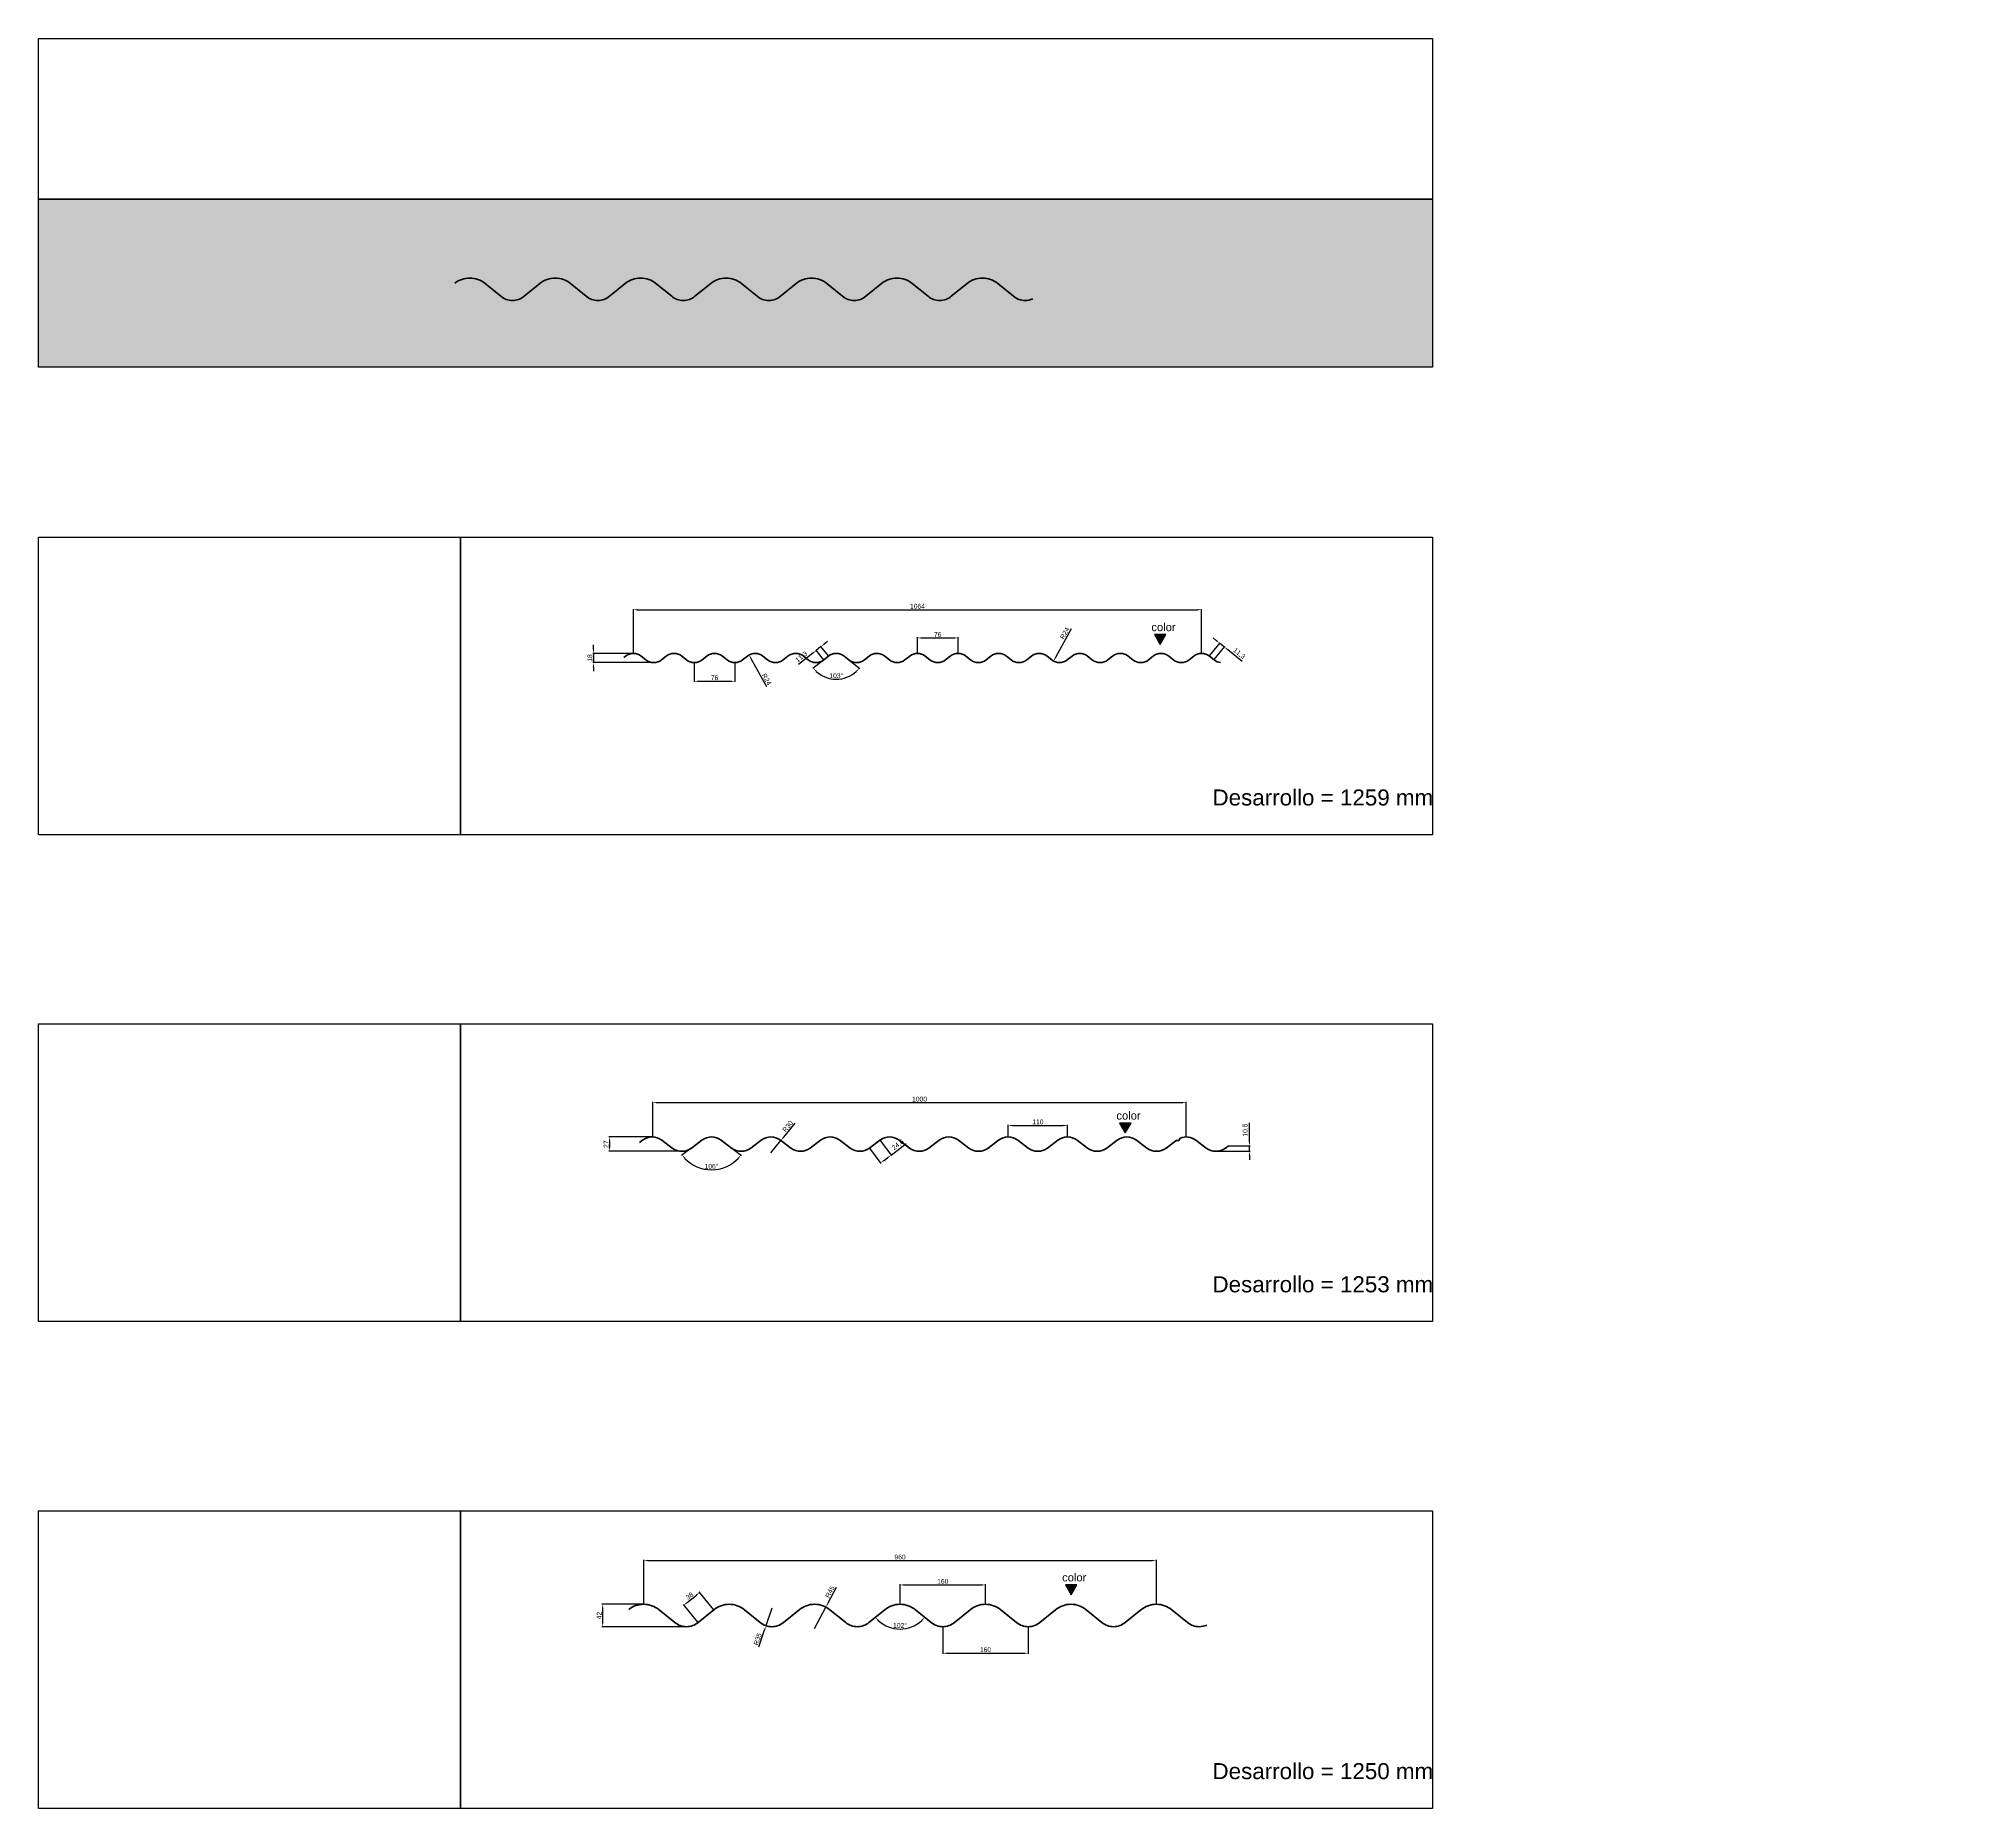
# Model space of a CAD drawing. Header units: millimetres. Extents: x 4334 to 41995838936, y 18500 to 30334.
# Drawn here: x 4337 to 7946, y 21075 to 24390 of the extents above; entities that cross this region are included whole.
import ezdxf

# ---------------------------------------------------------------- set-up
doc = ezdxf.new("R2010")
doc.units = ezdxf.units.MM
doc.layers.add('ANOTACIONES', color=7, linetype='Continuous', plot=False)
for name, color, linetype, lineweight in [('COTAS1', 7, 'Continuous', 0), ('FIBRA NEUTRA', 1, 'Continuous', 40), ('PERFIL ENCABEZADO', 254, 'Continuous', 60), ('RELLENO', 251, 'Continuous', 60)]:
    doc.layers.add(name, color=color, linetype=linetype, lineweight=lineweight)
doc.layers.add('RECUADROS', color=253, linetype='Continuous')
doc.styles.get("Standard").update_dxf_attribs({"font": 'arial.ttf'})
doc.dimstyles.new('ISO-25', dxfattribs={"dimtxt": 9, "dimasz": 8, "dimexe": 1.25, "dimexo": 0.625, "dimgap": 2, "dimtad": 1, "dimdec": 1, "dimtxsty": 'Standard', "dimcen": 2.5, "dimadec": 0, "dimazin": 0, "dimtfac": 1, "dimtdec": 1, "dimtmove": 0, "dimatfit": 3, "dimfxl": 1, "dimarcsym": 0})

# ---------------------------------------------------------------- blocks, each defined once
blk = doc.blocks.new('*D261')
at = {"layer": 'COTAS1', "color": 0, "lineweight": -2, "transparency": 16777216}
for p, q in [((5450.9, 23239.5), (5450.9, 23321.8)), ((5458.9, 23320.6), (6506.9, 23320.6)), ((6514.9, 23239.5), (6514.9, 23321.8))]:
    blk.add_line(p, q, dxfattribs=at)
at = {"layer": 'COTAS1', "color": 0, "transparency": 16777216}
for points in [[(5458.9, 23321.9), (5458.9, 23319.2), (5450.9, 23320.6)], [(6506.9, 23321.9), (6506.9, 23319.2), (6514.9, 23320.6)]]:
    blk.add_solid(points, dxfattribs=at)
at = {"layer": 'Defpoints', "color": 0, "transparency": 16777216}
for p in [(6514.9, 23320.6), (5450.9, 23238.9), (6514.9, 23238.9)]:
    blk.add_point(p, dxfattribs=at)
at = {"layer": 'COTAS1', "color": 0, "transparency": 16777216, "insert": (5982.9, 23327.2), "char_height": 9, "attachment_point": 5}
blk.add_mtext('1064', dxfattribs=at)
blk = doc.blocks.new('*D81')
at = {"layer": 'COTAS1', "color": 0, "lineweight": -2, "transparency": 16777216}
blk.add_line((5701.1, 23176), (5671.4, 23228.9), dxfattribs=at)
at = {"layer": 'COTAS1', "color": 0, "transparency": 16777216}
blk.add_solid([(5672.6, 23229.6), (5670.3, 23228.3), (5667.5, 23235.9)], dxfattribs=at)
at = {"layer": 'Defpoints', "color": 0, "transparency": 16777216}
for p in [(5667.5, 23235.9), (5678.9, 23215.5)]:
    blk.add_point(p, dxfattribs=at)
at = {"layer": 'COTAS1', "color": 0, "transparency": 16777216, "insert": (5700.5, 23190.3), "char_height": 9, "width": 43.773, "attachment_point": 5, "rotation": 299.2691}
blk.add_mtext('R24', dxfattribs=at)
blk = doc.blocks.new('*D262')
at = {"layer": 'COTAS1', "color": 0, "lineweight": -2, "transparency": 16777216}
for p, q in [((5982.9, 23239.5), (5982.9, 23269)), ((5990.9, 23267.8), (6050.9, 23267.8)), ((6058.9, 23239.5), (6058.9, 23269))]:
    blk.add_line(p, q, dxfattribs=at)
at = {"layer": 'COTAS1', "color": 0, "transparency": 16777216}
for points in [[(5990.9, 23269.1), (5990.9, 23266.4), (5982.9, 23267.8)], [(6050.9, 23269.1), (6050.9, 23266.4), (6058.9, 23267.8)]]:
    blk.add_solid(points, dxfattribs=at)
at = {"layer": 'Defpoints', "color": 0, "transparency": 16777216}
for p in [(6058.9, 23267.8), (5982.9, 23238.9), (6058.9, 23238.9)]:
    blk.add_point(p, dxfattribs=at)
at = {"layer": 'COTAS1', "color": 0, "transparency": 16777216, "insert": (6020.9, 23274.3), "char_height": 9, "attachment_point": 5}
blk.add_mtext('76', dxfattribs=at)
blk = doc.blocks.new('*D263')
at = {"layer": 'COTAS1', "color": 0, "lineweight": -2, "transparency": 16777216}
for p, q in [((5376.1, 23246.9), (5376.1, 23254.9)), ((5450.3, 23238.9), (5374.9, 23238.9)), ((5488.3, 23221.6), (5374.9, 23221.6)), ((5376.1, 23238.9), (5376.1, 23221.6)), ((5376.1, 23213.6), (5376.1, 23205.6))]:
    blk.add_line(p, q, dxfattribs=at)
at = {"layer": 'COTAS1', "color": 0, "transparency": 16777216}
for points in [[(5374.8, 23246.9), (5377.4, 23246.9), (5376.1, 23238.9)], [(5374.8, 23213.6), (5377.4, 23213.6), (5376.1, 23221.6)]]:
    blk.add_solid(points, dxfattribs=at)
at = {"layer": 'Defpoints', "color": 0, "transparency": 16777216}
for p in [(5376.1, 23221.6), (5450.9, 23238.9), (5488.9, 23221.6)]:
    blk.add_point(p, dxfattribs=at)
at = {"layer": 'COTAS1', "color": 0, "transparency": 16777216, "insert": (5369.5, 23230.2), "char_height": 9, "attachment_point": 5, "rotation": 90}
blk.add_mtext('18', dxfattribs=at)
blk = doc.blocks.new('*D264')
at = {"layer": 'COTAS1', "color": 0, "lineweight": -2, "transparency": 16777216}
for p, q in [((6529.9, 23234.2), (6549.7, 23258.9)), ((6542.6, 23262.9), (6536.4, 23267.9)), ((6538.7, 23227.2), (6558.5, 23251.8)), ((6548.9, 23257.9), (6557.7, 23250.9)), ((6564, 23245.9), (6590.9, 23224.3))]:
    blk.add_line(p, q, dxfattribs=at)
at = {"layer": 'COTAS1', "color": 0, "transparency": 16777216}
for points in [[(6543.5, 23264), (6541.8, 23261.9), (6548.9, 23257.9)], [(6564.8, 23246.9), (6563.1, 23244.8), (6557.7, 23250.9)]]:
    blk.add_solid(points, dxfattribs=at)
at = {"layer": 'Defpoints', "color": 0, "transparency": 16777216}
for p in [(6557.7, 23250.9), (6529.5, 23233.8), (6538.4, 23226.7)]:
    blk.add_point(p, dxfattribs=at)
at = {"layer": 'COTAS1', "color": 0, "transparency": 16777216, "insert": (6585.2, 23238.4), "char_height": 9, "attachment_point": 5, "rotation": 321.3197}
blk.add_mtext('11,3', dxfattribs=at)
blk = doc.blocks.new('*D265')
at = {"layer": 'COTAS1', "color": 0, "lineweight": -2, "transparency": 16777216}
for p, q in [((5807.1, 23226.3), (5787, 23210.3)), ((5854.8, 23226.3), (5874.9, 23210.3))]:
    blk.add_line(p, q, dxfattribs=at)
blk.add_arc((5830.9, 23245.4), 55, 227.0192, 312.9808, dxfattribs=at)
at = {"layer": 'COTAS1', "color": 0, "transparency": 16777216}
for points in [[(5792.5, 23204.3), (5794.4, 23206.1), (5788, 23211.1)], [(5867.5, 23206.1), (5869.4, 23204.3), (5873.9, 23211.1)]]:
    blk.add_solid(points, dxfattribs=at)
at = {"layer": 'Defpoints', "color": 0, "transparency": 16777216}
for p in [(5807.5, 23226.7), (5816.4, 23233.8), (5845.5, 23233.8), (5854.4, 23226.7), (5814.8, 23192.9)]:
    blk.add_point(p, dxfattribs=at)
at = {"layer": 'COTAS1', "color": 0, "transparency": 16777216, "insert": (5830.9, 23197), "char_height": 9, "attachment_point": 5}
blk.add_mtext('103°', dxfattribs=at)
blk = doc.blocks.new('*D82')
at = {"layer": 'COTAS1', "color": 0, "lineweight": -2, "transparency": 16777216}
blk.add_line((6270.5, 23284.8), (6241.6, 23231.4), dxfattribs=at)
at = {"layer": 'COTAS1', "color": 0, "transparency": 16777216}
blk.add_solid([(6240.5, 23232.1), (6242.8, 23230.8), (6237.8, 23224.4)], dxfattribs=at)
at = {"layer": 'Defpoints', "color": 0, "transparency": 16777216}
for p in [(6249, 23244.9), (6237.8, 23224.4)]:
    blk.add_point(p, dxfattribs=at)
at = {"layer": 'COTAS1', "color": 0, "transparency": 16777216, "insert": (6258.7, 23276.7), "char_height": 9, "attachment_point": 5, "rotation": 61.5951}
blk.add_mtext('R24', dxfattribs=at)
blk = doc.blocks.new('Color superior')
at = {"layer": 'ANOTACIONES'}
h = blk.add_hatch(color=256, dxfattribs=at)
h.dxf.hatch_style = 1
h.paths.add_polyline_path([(10.7, 18.6), (-10.7, 18.6), (0, 0)])
blk.add_lwpolyline([(0, 0), (10.7, 18.6), (-10.7, 18.6)], close=True, dxfattribs=at)
at = {"layer": 'ANOTACIONES', "insert": (-16.7, 40.1), "char_height": 15, "attachment_point": 1}
blk.add_mtext_dynamic_manual_height_columns('color', width=249.804, gutter_width=75, heights=[0], dxfattribs=at)
blk = doc.blocks.new('*D266')
at = {"layer": 'COTAS1', "color": 0, "lineweight": -2, "transparency": 16777216}
for p, q in [((5564.9, 23221), (5564.9, 23185.4)), ((5640.9, 23221), (5640.9, 23185.4)), ((5572.9, 23186.6), (5632.9, 23186.6))]:
    blk.add_line(p, q, dxfattribs=at)
at = {"layer": 'COTAS1', "color": 0, "transparency": 16777216}
for points in [[(5572.9, 23187.9), (5572.9, 23185.3), (5564.9, 23186.6)], [(5632.9, 23187.9), (5632.9, 23185.3), (5640.9, 23186.6)]]:
    blk.add_solid(points, dxfattribs=at)
at = {"layer": 'Defpoints', "color": 0, "transparency": 16777216}
for p in [(5564.9, 23221.6), (5640.9, 23221.6), (5640.9, 23186.6)]:
    blk.add_point(p, dxfattribs=at)
at = {"layer": 'COTAS1', "color": 0, "transparency": 16777216, "insert": (5602.9, 23193.2), "char_height": 9, "attachment_point": 5}
blk.add_mtext('76', dxfattribs=at)
blk = doc.blocks.new('*D267')
at = {"layer": 'COTAS1', "color": 0, "lineweight": -2, "transparency": 16777216}
for p, q in [((5487.5, 22333.7), (5487.5, 22398.7)), ((5495.5, 22397.4), (6478.1, 22397.4)), ((6486.1, 22333.7), (6486.1, 22398.7))]:
    blk.add_line(p, q, dxfattribs=at)
at = {"layer": 'COTAS1', "color": 0, "transparency": 16777216}
for points in [[(5495.5, 22398.8), (5495.5, 22396.1), (5487.5, 22397.4)], [(6478.1, 22398.8), (6478.1, 22396.1), (6486.1, 22397.4)]]:
    blk.add_solid(points, dxfattribs=at)
at = {"layer": 'Defpoints', "color": 0, "transparency": 16777216}
for p in [(6486.1, 22397.4), (5487.5, 22333.1), (6486.1, 22333.1)]:
    blk.add_point(p, dxfattribs=at)
at = {"layer": 'COTAS1', "color": 0, "transparency": 16777216, "insert": (5986.8, 22404), "char_height": 9, "attachment_point": 5}
blk.add_mtext('1000', dxfattribs=at)
blk = doc.blocks.new('*D83')
at = {"layer": 'COTAS1', "color": 0, "lineweight": -2, "transparency": 16777216}
for p, q in [((6152.8, 22333.7), (6152.8, 22355.9)), ((6160.8, 22354.7), (6255.9, 22354.7)), ((6263.9, 22333.7), (6263.9, 22355.9))]:
    blk.add_line(p, q, dxfattribs=at)
at = {"layer": 'COTAS1', "color": 0, "transparency": 16777216}
for points in [[(6160.8, 22356), (6160.8, 22353.3), (6152.8, 22354.7)], [(6255.9, 22356), (6255.9, 22353.3), (6263.9, 22354.7)]]:
    blk.add_solid(points, dxfattribs=at)
at = {"layer": 'Defpoints', "color": 0, "transparency": 16777216}
for p in [(6263.9, 22354.7), (6152.8, 22333.1), (6263.9, 22333.1)]:
    blk.add_point(p, dxfattribs=at)
at = {"layer": 'COTAS1', "color": 0, "transparency": 16777216, "insert": (6208.4, 22361.3), "char_height": 9, "attachment_point": 5}
blk.add_mtext('110', dxfattribs=at)
blk = doc.blocks.new('*D268')
at = {"layer": 'COTAS1', "color": 0, "lineweight": -2, "transparency": 16777216}
for p, q in [((6604.7, 22324.8), (6604.7, 22359.4)), ((6542.3, 22306.4), (6605.9, 22306.4)), ((6566.2, 22316.8), (6605.9, 22316.8)), ((6604.7, 22306.4), (6604.7, 22316.8)), ((6604.7, 22298.4), (6604.7, 22290.4))]:
    blk.add_line(p, q, dxfattribs=at)
at = {"layer": 'COTAS1', "color": 0, "transparency": 16777216}
for points in [[(6603.3, 22324.8), (6606, 22324.8), (6604.7, 22316.8)], [(6603.3, 22298.4), (6606, 22298.4), (6604.7, 22306.4)]]:
    blk.add_solid(points, dxfattribs=at)
at = {"layer": 'Defpoints', "color": 0, "transparency": 16777216}
for p in [(6541.7, 22306.4), (6565.6, 22316.8), (6604.7, 22316.8)]:
    blk.add_point(p, dxfattribs=at)
at = {"layer": 'COTAS1', "color": 0, "transparency": 16777216, "insert": (6597.3, 22346.1), "char_height": 9, "attachment_point": 5, "rotation": 90}
blk.add_mtext('10,5', dxfattribs=at)
blk = doc.blocks.new('*D84')
at = {"layer": 'COTAS1', "color": 0, "lineweight": -2, "transparency": 16777216}
for p, q in [((5485.5, 22333.1), (5405, 22333.1)), ((5541.1, 22306.4), (5405, 22306.4)), ((5406.2, 22325.1), (5406.2, 22314.4))]:
    blk.add_line(p, q, dxfattribs=at)
at = {"layer": 'COTAS1', "color": 0, "transparency": 16777216}
for points in [[(5404.9, 22325.1), (5407.6, 22325.1), (5406.2, 22333.1)], [(5404.9, 22314.4), (5407.6, 22314.4), (5406.2, 22306.4)]]:
    blk.add_solid(points, dxfattribs=at)
at = {"layer": 'Defpoints', "color": 0, "transparency": 16777216}
for p in [(5406.2, 22306.4), (5486.1, 22333.1), (5541.7, 22306.4)]:
    blk.add_point(p, dxfattribs=at)
at = {"layer": 'COTAS1', "color": 0, "transparency": 16777216, "insert": (5399.7, 22319.7), "char_height": 9, "attachment_point": 5, "rotation": 90}
blk.add_mtext('27', dxfattribs=at)
blk = doc.blocks.new('*D85')
at = {"layer": 'COTAS1', "color": 0, "lineweight": -2, "transparency": 16777216}
for p, q in [((5753.2, 22358.7), (5732.2, 22332.7)), ((5708.4, 22303.2), (5727.1, 22326.5))]:
    blk.add_line(p, q, dxfattribs=at)
blk.add_arc((5708.4, 22303.2), 29.9, 48.6763, 51.8926, dxfattribs=at)
at = {"layer": 'COTAS1', "color": 0, "transparency": 16777216}
blk.add_solid([(5731.1, 22333.5), (5733.2, 22331.9), (5727.1, 22326.5)], dxfattribs=at)
at = {"layer": 'Defpoints', "color": 0, "transparency": 16777216}
for p in [(5708.4, 22303.2), (5727.1, 22326.5)]:
    blk.add_point(p, dxfattribs=at)
at = {"layer": 'COTAS1', "color": 0, "transparency": 16777216, "insert": (5740, 22353), "char_height": 9, "attachment_point": 5, "rotation": 51.0736}
blk.add_mtext('R30', dxfattribs=at)
blk = doc.blocks.new('*D269')
at = {"layer": 'COTAS1', "color": 0, "lineweight": -2, "transparency": 16777216}
for p, q in [((5893.3, 22311.9), (5914.6, 22283.5)), ((5913, 22326.6), (5934.3, 22298.3)), ((5933.5, 22299.3), (5962, 22320.6)), ((5920.3, 22289.3), (5927.2, 22294.5))]:
    blk.add_line(p, q, dxfattribs=at)
at = {"layer": 'COTAS1', "color": 0, "transparency": 16777216}
for points in [[(5919.5, 22290.4), (5921.1, 22288.2), (5913.9, 22284.5)], [(5926.4, 22295.5), (5928, 22293.4), (5933.5, 22299.3)]]:
    blk.add_solid(points, dxfattribs=at)
at = {"layer": 'Defpoints', "color": 0, "transparency": 16777216}
for p in [(5893, 22312.4), (5912.6, 22327.1), (5933.5, 22299.3)]:
    blk.add_point(p, dxfattribs=at)
at = {"layer": 'COTAS1', "color": 0, "transparency": 16777216, "insert": (5946.5, 22318.3), "char_height": 9, "attachment_point": 5, "rotation": 36.9088}
blk.add_mtext('24,6', dxfattribs=at)
blk = doc.blocks.new('*D270')
at = {"layer": 'COTAS1', "color": 0, "lineweight": -2, "transparency": 16777216}
for p, q in [((5559.1, 22312), (5541.1, 22298.4)), ((5635.4, 22312), (5653.4, 22298.4))]:
    blk.add_line(p, q, dxfattribs=at)
blk.add_arc((5597.2, 22340.6), 69, 223.5557, 316.4443, dxfattribs=at)
at = {"layer": 'COTAS1', "color": 0, "transparency": 16777216}
for points in [[(5546.2, 22292.2), (5548.3, 22293.9), (5542.1, 22299.2)], [(5646.2, 22293.9), (5648.3, 22292.2), (5652.4, 22299.2)]]:
    blk.add_solid(points, dxfattribs=at)
at = {"layer": 'Defpoints', "color": 0, "transparency": 16777216}
for p in [(5559.6, 22312.4), (5579.3, 22327.1), (5615.2, 22327.1), (5634.9, 22312.4), (5576.3, 22274.9)]:
    blk.add_point(p, dxfattribs=at)
at = {"layer": 'COTAS1', "color": 0, "transparency": 16777216, "insert": (5597.2, 22278.2), "char_height": 9, "attachment_point": 5, "rotation": 0}
blk.add_mtext('106°', dxfattribs=at)
blk = doc.blocks.new('*D271')
at = {"layer": 'COTAS1', "color": 0, "lineweight": -2, "transparency": 16777216}
for p, q in [((5470.3, 21458.5), (5470.3, 21541)), ((5478.3, 21539.8), (6422.3, 21539.8)), ((6430.3, 21458.5), (6430.3, 21541))]:
    blk.add_line(p, q, dxfattribs=at)
at = {"layer": 'COTAS1', "color": 0, "transparency": 16777216}
for points in [[(5478.3, 21541.1), (5478.3, 21538.4), (5470.3, 21539.8)], [(6422.3, 21541.1), (6422.3, 21538.4), (6430.3, 21539.8)]]:
    blk.add_solid(points, dxfattribs=at)
at = {"layer": 'Defpoints', "color": 0, "transparency": 16777216}
for p in [(6430.3, 21539.8), (5470.3, 21457.9), (6430.3, 21457.9)]:
    blk.add_point(p, dxfattribs=at)
at = {"layer": 'COTAS1', "color": 0, "transparency": 16777216, "insert": (5950.3, 21546.4), "char_height": 9, "attachment_point": 5}
blk.add_mtext('960', dxfattribs=at)
blk = doc.blocks.new('*D86')
at = {"layer": 'COTAS1', "color": 0, "lineweight": -2, "transparency": 16777216}
for p, q in [((5830.9, 21489.4), (5815.2, 21459.7)), ((5790.3, 21412.4), (5811.5, 21452.7))]:
    blk.add_line(p, q, dxfattribs=at)
blk.add_arc((5790.3, 21412.4), 45.5, 60.6212, 89.213, dxfattribs=at)
at = {"layer": 'COTAS1', "color": 0, "transparency": 16777216}
blk.add_solid([(5814.1, 21460.4), (5816.4, 21459.1), (5811.5, 21452.7)], dxfattribs=at)
at = {"layer": 'Defpoints', "color": 0, "transparency": 16777216}
for p in [(5811.5, 21452.7), (5790.3, 21412.4)]:
    blk.add_point(p, dxfattribs=at)
at = {"layer": 'COTAS1', "color": 0, "transparency": 16777216, "insert": (5819.1, 21481.2), "char_height": 9, "attachment_point": 5, "rotation": 62.1952}
blk.add_mtext('R45', dxfattribs=at)
blk = doc.blocks.new('*D87')
at = {"layer": 'COTAS1', "color": 0, "lineweight": -2, "transparency": 16777216}
for p, q in [((5710.3, 21450.4), (5699.2, 21417.7)), ((5685.9, 21378.4), (5696.6, 21410.2))]:
    blk.add_line(p, q, dxfattribs=at)
blk.add_arc((5710.3, 21450.4), 34.5, 249.2194, 268.962, dxfattribs=at)
at = {"layer": 'COTAS1', "color": 0, "transparency": 16777216}
blk.add_solid([(5695.4, 21410.6), (5697.9, 21409.7), (5699.2, 21417.7)], dxfattribs=at)
at = {"layer": 'Defpoints', "color": 0, "transparency": 16777216}
for p in [(5710.3, 21450.4), (5699.2, 21417.7)]:
    blk.add_point(p, dxfattribs=at)
at = {"layer": 'COTAS1', "color": 0, "transparency": 16777216, "insert": (5683.7, 21392.6), "char_height": 9, "attachment_point": 5, "rotation": 71.2953}
blk.add_mtext('R35', dxfattribs=at)
blk = doc.blocks.new('*D272')
at = {"layer": 'COTAS1', "color": 0, "lineweight": -2, "transparency": 16777216}
for p, q in [((5950.3, 21458.5), (5950.3, 21495.4)), ((5958.3, 21494.1), (6102.3, 21494.1)), ((6110.3, 21458.5), (6110.3, 21495.4))]:
    blk.add_line(p, q, dxfattribs=at)
at = {"layer": 'COTAS1', "color": 0, "transparency": 16777216}
for points in [[(5958.3, 21495.5), (5958.3, 21492.8), (5950.3, 21494.1)], [(6102.3, 21495.5), (6102.3, 21492.8), (6110.3, 21494.1)]]:
    blk.add_solid(points, dxfattribs=at)
at = {"layer": 'Defpoints', "color": 0, "transparency": 16777216}
for p in [(6110.3, 21494.1), (5950.3, 21457.9), (6110.3, 21457.9)]:
    blk.add_point(p, dxfattribs=at)
at = {"layer": 'COTAS1', "color": 0, "transparency": 16777216, "insert": (6030.3, 21500.7), "char_height": 9, "attachment_point": 5}
blk.add_mtext('160', dxfattribs=at)
blk = doc.blocks.new('*D273')
at = {"layer": 'COTAS1', "color": 0, "lineweight": -2, "transparency": 16777216}
for p, q in [((6030.3, 21415.3), (6030.3, 21364.9)), ((6190.3, 21415.3), (6190.3, 21364.9)), ((6038.3, 21366.2), (6182.3, 21366.2))]:
    blk.add_line(p, q, dxfattribs=at)
at = {"layer": 'COTAS1', "color": 0, "transparency": 16777216}
for points in [[(6038.3, 21367.5), (6038.3, 21364.8), (6030.3, 21366.2)], [(6182.3, 21367.5), (6182.3, 21364.8), (6190.3, 21366.2)]]:
    blk.add_solid(points, dxfattribs=at)
at = {"layer": 'Defpoints', "color": 0, "transparency": 16777216}
for p in [(6030.3, 21415.9), (6190.3, 21415.9), (6190.3, 21366.2)]:
    blk.add_point(p, dxfattribs=at)
at = {"layer": 'COTAS1', "color": 0, "transparency": 16777216, "insert": (6110.3, 21372.7), "char_height": 9, "attachment_point": 5}
blk.add_mtext('160', dxfattribs=at)
blk = doc.blocks.new('*D274')
at = {"layer": 'COTAS1', "color": 0, "lineweight": -2, "transparency": 16777216}
for p, q in [((5469.7, 21457.9), (5392.1, 21457.9)), ((5393.4, 21423.9), (5393.4, 21449.9)), ((5549.7, 21415.9), (5392.1, 21415.9))]:
    blk.add_line(p, q, dxfattribs=at)
at = {"layer": 'COTAS1', "color": 0, "transparency": 16777216}
for points in [[(5392, 21449.9), (5394.7, 21449.9), (5393.4, 21457.9)], [(5392, 21423.9), (5394.7, 21423.9), (5393.4, 21415.9)]]:
    blk.add_solid(points, dxfattribs=at)
at = {"layer": 'Defpoints', "color": 0, "transparency": 16777216}
for p in [(5393.4, 21457.9), (5470.3, 21457.9), (5550.3, 21415.9)]:
    blk.add_point(p, dxfattribs=at)
at = {"layer": 'COTAS1', "color": 0, "transparency": 16777216, "insert": (5386.8, 21436.9), "char_height": 9, "attachment_point": 5, "rotation": 90}
blk.add_mtext('42', dxfattribs=at)
blk = doc.blocks.new('*D275')
at = {"layer": 'COTAS1', "color": 0, "lineweight": -2, "transparency": 16777216}
blk.add_arc((5950.3, 21471.1), 59.6, 226.8757, 313.1243, dxfattribs=at)
at = {"layer": 'COTAS1', "color": 0, "transparency": 16777216}
for points in [[(5908.5, 21426.7), (5910.5, 21428.5), (5904, 21433.4)], [(5990.1, 21428.5), (5992, 21426.7), (5996.5, 21433.4)]]:
    blk.add_solid(points, dxfattribs=at)
at = {"layer": 'Defpoints', "color": 0, "transparency": 16777216}
for p in [(5921.5, 21447.7), (5979, 21447.7), (5892.1, 21423.7), (5932.9, 21414.1), (6008.5, 21423.7)]:
    blk.add_point(p, dxfattribs=at)
at = {"layer": 'COTAS1', "color": 0, "transparency": 16777216, "insert": (5950.3, 21418.1), "char_height": 9, "attachment_point": 5}
blk.add_mtext('102°', dxfattribs=at)
blk = doc.blocks.new('*D276')
at = {"layer": 'COTAS1', "color": 0, "lineweight": -2, "transparency": 16777216}
for p, q in [((5551.7, 21461.3), (5568.8, 21475.2)), ((5601.1, 21448.2), (5574.2, 21481.2)), ((5571.7, 21424.2), (5544.7, 21457.2))]:
    blk.add_line(p, q, dxfattribs=at)
at = {"layer": 'COTAS1', "color": 0, "transparency": 16777216}
for points in [[(5567.9, 21476.2), (5569.6, 21474.2), (5575, 21480.3)], [(5550.9, 21462.3), (5552.6, 21460.3), (5545.5, 21456.3)]]:
    blk.add_solid(points, dxfattribs=at)
at = {"layer": 'Defpoints', "color": 0, "transparency": 16777216}
for p in [(5575, 21480.3), (5601.5, 21447.7), (5572.1, 21423.7)]:
    blk.add_point(p, dxfattribs=at)
at = {"layer": 'COTAS1', "color": 0, "transparency": 16777216, "insert": (5556.1, 21473.4), "char_height": 9, "attachment_point": 5, "rotation": 39.1846}
blk.add_mtext('38', dxfattribs=at)
blk = doc.blocks.new('*D158')
at = {"layer": 'COTAS1', "color": 0, "lineweight": -2, "transparency": 16777216}
for p, q in [((5807.2, 23227.2), (5792.6, 23245.4)), ((5802.2, 23251.5), (5793.4, 23244.4)), ((5816, 23234.2), (5801.4, 23252.5)), ((5808.4, 23256.5), (5814.7, 23261.5)), ((5787.1, 23239.4), (5760.2, 23217.8))]:
    blk.add_line(p, q, dxfattribs=at)
at = {"layer": 'COTAS1', "color": 0, "transparency": 16777216}
for points in [[(5786.3, 23240.5), (5787.9, 23238.4), (5793.4, 23244.4)], [(5807.6, 23257.5), (5809.3, 23255.4), (5802.2, 23251.5)]]:
    blk.add_solid(points, dxfattribs=at)
at = {"layer": 'Defpoints', "color": 0, "transparency": 16777216}
for p in [(5793.4, 23244.4), (5807.5, 23226.7), (5816.4, 23233.8)]:
    blk.add_point(p, dxfattribs=at)
at = {"layer": 'COTAS1', "color": 0, "transparency": 16777216, "insert": (5765.9, 23231.9), "char_height": 9, "attachment_point": 5, "rotation": 38.6803}
blk.add_mtext('11,3', dxfattribs=at)

msp = doc.modelspace()

# ---------------------------------------------------------------- hatches: boundary and pattern name
at = {"layer": 'RELLENO'}
h = msp.add_hatch(color=256, dxfattribs=at)
h.dxf.hatch_style = 1
h.paths.add_polyline_path([(6947.24, 23775.03), (6947.24, 24089.69), (4336.87, 24089.69), (4336.87, 23775.03)])

# ---------------------------------------------------------------- linework, layer by layer
at = {"layer": 'FIBRA NEUTRA'}
for points in [[(5432.73, 23230.86), (5436.36, 23233.76, -0.3509822), (5465.54, 23233.76), (5474.36, 23226.7, 0.3509821), (5503.54, 23226.7), (5512.36, 23233.76, -0.3509821), (5541.54, 23233.76), (5550.36, 23226.7, 0.3509821), (5579.54, 23226.7), (5588.36, 23233.76, -0.3509821), (5617.54, 23233.76), (5626.36, 23226.7, 0.3509821), (5655.54, 23226.7), (5664.36, 23233.76, -0.3509821), (5693.54, 23233.76), (5702.36, 23226.7, 0.3509821), (5731.54, 23226.7), (5740.36, 23233.76, -0.3509821), (5769.54, 23233.76), (5778.36, 23226.7, 0.3509821), (5807.54, 23226.7), (5816.36, 23233.76, -0.3509821), (5845.54, 23233.76), (5854.36, 23226.7, 0.3509821), (5883.54, 23226.7), (5892.36, 23233.76, -0.3509821), (5921.54, 23233.76), (5930.36, 23226.7, 0.3509821), (5959.54, 23226.7), (5968.36, 23233.76, -0.3509821), (5997.54, 23233.76), (6006.36, 23226.7, 0.3509821), (6035.54, 23226.7), (6044.36, 23233.76, -0.3509821), (6073.54, 23233.76), (6082.36, 23226.7, 0.3509821), (6111.54, 23226.7), (6120.36, 23233.76, -0.3509821), (6149.54, 23233.76), (6158.36, 23226.7, 0.3509821), (6187.54, 23226.7), (6196.36, 23233.76, -0.3509821), (6225.54, 23233.76), (6234.36, 23226.7, 0.3509821), (6263.54, 23226.7), (6272.36, 23233.76, -0.3509821), (6301.54, 23233.76), (6310.36, 23226.7, 0.3509821), (6339.54, 23226.7), (6348.36, 23233.76, -0.3509821), (6377.54, 23233.76), (6386.36, 23226.7, 0.3509821), (6415.54, 23226.7), (6424.36, 23233.76, -0.3509821), (6453.54, 23233.76), (6462.36, 23226.7, 0.3509821), (6491.54, 23226.7), (6500.36, 23233.76, -0.3509821), (6529.54, 23233.76), (6538.36, 23226.7, 0.1459787), (6550.73, 23221.69)], [(5462.24, 22322.65), (5468.2, 22327.14, -0.3337418), (5504.06, 22327.13), (5523.75, 22312.35, 0.3337102), (5559.63, 22312.35), (5579.3, 22327.13, -0.3337102), (5615.18, 22327.13), (5634.86, 22312.35, 0.3337105), (5670.74, 22312.35), (5690.41, 22327.13, -0.3337102), (5726.29, 22327.13), (5745.97, 22312.35, 0.3336422), (5781.84, 22312.35), (5801.52, 22327.13, -0.3337101), (5837.41, 22327.13), (5857.08, 22312.35, 0.3337102), (5892.96, 22312.35), (5912.63, 22327.13, -0.3337101), (5948.52, 22327.13), (5968.19, 22312.35, 0.3337105), (6004.07, 22312.35), (6023.74, 22327.13, -0.3337101), (6059.63, 22327.13), (6079.3, 22312.35, 0.3337098), (6115.18, 22312.35), (6134.86, 22327.13, -0.3337101), (6170.74, 22327.13), (6190.42, 22312.35, 0.3337777), (6226.29, 22312.35), (6245.97, 22327.13, -0.3337105), (6281.85, 22327.13), (6301.53, 22312.35, 0.333778), (6337.4, 22312.35), (6357.08, 22327.13, -0.3337101), (6392.96, 22327.13), (6412.64, 22312.35, 0.3337777), (6448.52, 22312.35), (6466.86, 22326.13, -0.1624507), (6467.69, 22326.41), (6471.61, 22326.41, 0.2915851), (6472.86, 22327.2), (6474.29, 22330.28, -0.1913118), (6475.03, 22330.97, -0.2609179), (6504.07, 22327.13), (6523.74, 22312.35, 0.3337102), (6559.63, 22312.35), (6565.6, 22316.84)], [(6524.53, 21419, -0.1069154), (6510.28, 21415.92, -0.1726606), (6488.48, 21423.67), (6459.02, 21447.68, 0.1726606), (6430.28, 21457.92, 0.1726606), (6401.53, 21447.68), (6372.07, 21423.67, -0.1726606), (6350.28, 21415.92, -0.1726606), (6328.48, 21423.67), (6299.02, 21447.68, 0.1726606), (6270.28, 21457.92, 0.1726606), (6241.53, 21447.68), (6212.07, 21423.67, -0.1726606), (6190.28, 21415.92, -0.1726606), (6168.48, 21423.67), (6139.02, 21447.68, 0.1726606), (6110.28, 21457.92, 0.1726606), (6081.53, 21447.68), (6052.07, 21423.67, -0.1726606), (6030.28, 21415.92, -0.1726606), (6008.48, 21423.67), (5979.02, 21447.68, 0.1726606), (5950.28, 21457.92, 0.1726606), (5921.53, 21447.68), (5892.07, 21423.67, -0.1726606), (5870.28, 21415.92, -0.1726606), (5848.48, 21423.67), (5819.02, 21447.68, 0.1726606), (5790.28, 21457.92, 0.1726606), (5761.53, 21447.68), (5732.07, 21423.67, -0.1726606), (5710.28, 21415.92, -0.1726606), (5688.48, 21423.67), (5659.02, 21447.68, 0.1726606), (5630.28, 21457.92, 0.1726606), (5601.53, 21447.68), (5572.07, 21423.67, -0.1726606), (5550.28, 21415.92, -0.1726606), (5528.48, 21423.67), (5499.02, 21447.68, 0.1726606), (5470.28, 21457.92, 0.1672874), (5442.27, 21448.28, 0.1672874)]]:
    msp.add_lwpolyline(points, format="xyb", dxfattribs=at)
at = {"layer": 'PERFIL ENCABEZADO'}
msp.add_lwpolyline([(6198.72, 23902.99, -0.1069154), (6184.47, 23899.91, -0.1726606), (6162.67, 23907.66), (6133.21, 23931.67, 0.1726606), (6104.47, 23941.91, 0.1726606), (6075.72, 23931.67), (6046.26, 23907.66, -0.1726606), (6024.47, 23899.91, -0.1726606), (6002.67, 23907.66), (5973.21, 23931.67, 0.1726606), (5944.47, 23941.91, 0.1726606), (5915.72, 23931.67), (5886.26, 23907.66, -0.1726606), (5864.47, 23899.91, -0.1726606), (5842.67, 23907.66), (5813.21, 23931.67, 0.1726606), (5784.47, 23941.91, 0.1726606), (5755.72, 23931.67), (5726.26, 23907.66, -0.1726606), (5704.47, 23899.91, -0.1726606), (5682.67, 23907.66), (5653.21, 23931.67, 0.1726606), (5624.47, 23941.91, 0.1726606), (5595.72, 23931.67), (5566.26, 23907.66, -0.1726606), (5544.47, 23899.91, -0.1726606), (5522.67, 23907.66), (5493.21, 23931.67, 0.1726606), (5464.47, 23941.91, 0.1726606), (5435.72, 23931.67), (5406.26, 23907.66, -0.1726606), (5384.47, 23899.91, -0.1726606), (5362.67, 23907.66), (5333.21, 23931.67, 0.1726606), (5304.47, 23941.91, 0.1726606), (5275.72, 23931.67), (5246.26, 23907.66, -0.1726606), (5224.47, 23899.91, -0.1726606), (5202.67, 23907.66), (5173.21, 23931.67, 0.1726606), (5144.47, 23941.91, 0.1672874), (5116.46, 23932.27, 0.1672874)], format="xyb", dxfattribs=at)
at = {"layer": 'RECUADROS'}
for points in [[(4336.87, 24390.46), (6947.24, 24390.46), (6947.24, 24089.69), (4336.87, 24089.69)], [(4336.87, 24089.69), (6947.24, 24089.69), (6947.24, 23775.03), (4336.87, 23775.03)]]:
    msp.add_lwpolyline(points, close=True, dxfattribs=at)
at = {"layer": 'RECUADROS', "color": 0, "lineweight": 30}
for points in [[(4336.87, 23456.54), (5126.98, 23456.54), (5126.98, 22899.09), (4336.87, 22899.09)], [(5126.98, 23456.54), (6947.24, 23456.54), (6947.24, 22899.09), (5126.98, 22899.09)], [(4336.87, 22544.73), (5126.98, 22544.73), (5126.98, 21987.27), (4336.87, 21987.27)], [(5126.98, 22544.73), (6947.24, 22544.73), (6947.24, 21987.27), (5126.98, 21987.27)], [(4336.87, 21632.91), (5126.98, 21632.91), (5126.98, 21075.46), (4336.87, 21075.46)], [(5126.98, 21632.91), (6947.24, 21632.91), (6947.24, 21075.46), (5126.98, 21075.46)]]:
    msp.add_lwpolyline(points, close=True, dxfattribs=at)

# ---------------------------------------------------------------- block references
at = {"layer": 'ANOTACIONES'}
for p in [(6437.64, 23255.39), (6372.11, 22340.61), (6270.56, 21475.6)]:
    msp.add_blockref('Color superior', p, dxfattribs=at)

# ---------------------------------------------------------------- texts
at = {"layer": 'ANOTACIONES', "char_height": 30, "attachment_point": 1}
for s, insert in [('Desarrollo = 1259 mm', (6535.41, 22984)), ('Desarrollo = 1253 mm', (6535.41, 22072.18)), ('Desarrollo = 1250 mm', (6535.41, 21160.37))]:
    msp.add_mtext_dynamic_manual_height_columns(s, width=6765.1618, gutter_width=150, heights=[0], dxfattribs=dict(at, insert=insert))

# ---------------------------------------------------------------- dimensions: what is measured, and where the dimension line sits
at = {"layer": 'COTAS1'}
dim = msp.add_linear_dim(base=(6514.95, 23320.58), p1=(5450.95, 23238.88), p2=(6514.95, 23238.88), dimstyle='ISO-25', dxfattribs=at)
dim.commit()
dim.dimension.update_dxf_attribs({"geometry": '*D261', "text_midpoint": (5982.95, 23320.58), "dimtype": 160})
for base, p1, p2, picture, middle in [((6058.95, 23267.75), (5982.95, 23238.88), (6058.95, 23238.88), '*D262', (6020.95, 23274.35)), ((5640.95, 23186.61), (5564.95, 23221.58), (5640.95, 23221.58), '*D266', (5602.95, 23193.21)), ((6430.28, 21539.76), (5470.28, 21457.92), (6430.28, 21457.92), '*D271', (5950.28, 21546.36)), ((6110.28, 21494.12), (5950.28, 21457.92), (6110.28, 21457.92), '*D272', (6030.28, 21500.72)), ((6190.28, 21366.15), (6030.28, 21415.92), (6190.28, 21415.92), '*D273', (6110.28, 21372.75))]:
    dim = msp.add_linear_dim(base=base, p1=p1, p2=p2, dimstyle='ISO-25', dxfattribs=at)
    dim.commit()
    dim.dimension.update_dxf_attribs({"geometry": picture, "text_midpoint": middle})
for center, mpoint, picture, middle in [((6248.95, 23244.93), (6237.84, 23224.39), '*D82', (6264.43, 23273.55)), ((5678.95, 23215.53), (5667.53, 23235.9), '*D81', (5694.86, 23187.15))]:
    dim = msp.add_radius_dim(center=center, mpoint=mpoint, text='R24', dimstyle='ISO-25', dxfattribs=at)
    dim.commit()
    dim.dimension.update_dxf_attribs({"geometry": picture, "text_midpoint": middle, "dimtype": 164})
for base, p1, p2, text, picture, middle in [((5376.12, 23221.58), (5450.95, 23238.88), (5488.95, 23221.58), '18', '*D263', (5369.52, 23230.23)), ((5406.22, 22306.36), (5486.1, 22333.12), (5541.69, 22306.36), '27', '*D84', (5399.7, 22319.74))]:
    dim = msp.add_linear_dim(base=base, p1=p1, p2=p2, angle=90, text=text, dimstyle='ISO-25', dxfattribs=at)
    dim.commit()
    dim.dimension.update_dxf_attribs({"geometry": picture, "text_midpoint": middle})
for p1, p2, distance, picture, middle in [((5816.36, 23233.76), (5807.54, 23226.7), -22.7, '*D158', (5765.88, 23231.91)), ((6529.54, 23233.76), (6538.36, 23226.7), 30.96, '*D264', (6585.18, 23238.37)), ((5892.96, 22312.35), (5912.63, 22327.13), -34.83, '*D269', (5946.5, 22318.27)), ((5572.07, 21423.67), (5601.53, 21447.68), 42.04, '*D276', (5556.07, 21473.38))]:
    dim = msp.add_aligned_dim(p1=p1, p2=p2, distance=distance, dimstyle='ISO-25', dxfattribs=at)
    dim.commit()
    dim.dimension.update_dxf_attribs({"geometry": picture, "text_midpoint": middle})
for base, line1, line2, picture, middle in [((5814.77, 23192.86), ((5845.54, 23233.76), (5854.36, 23226.7)), ((5807.54, 23226.7), (5816.36, 23233.76)), '*D265', (5830.95, 23197.02)), ((5576.27, 22274.87), ((5615.18, 22327.13), (5634.86, 22312.35)), ((5559.63, 22312.35), (5579.3, 22327.13)), '*D270', (5597.24, 22278.2)), ((5932.9, 21414.06), ((6008.48, 21423.67), (5979.02, 21447.68)), ((5921.53, 21447.68), (5892.07, 21423.67)), '*D275', (5950.28, 21418.07))]:
    dim = msp.add_angular_dim_2l(base=base, line1=line1, line2=line2, dimstyle='ISO-25', dxfattribs=at)
    dim.commit()
    dim.dimension.update_dxf_attribs({"geometry": picture, "text_midpoint": middle})
for base, p1, p2, text, picture, middle in [((6486.11, 22397.43), (5487.51, 22333.09), (6486.11, 22333.1), '1000', '*D267', (5986.81, 22404.03)), ((6263.91, 22354.66), (6152.8, 22333.11), (6263.91, 22333.11), '110', '*D83', (6208.35, 22361.25))]:
    dim = msp.add_linear_dim(base=base, p1=p1, p2=p2, text=text, dimstyle='ISO-25', dxfattribs=at)
    dim.commit()
    dim.dimension.update_dxf_attribs({"geometry": picture, "text_midpoint": middle})
for center, mpoint, text, picture, middle in [((5708.35, 22303.24), (5727.12, 22326.48), 'R30', '*D85', (5740.05, 22352.98)), ((5790.28, 21412.42), (5811.5, 21452.66), 'R45', '*D86', (5819.11, 21481.19)), ((5710.28, 21450.42), (5699.21, 21417.74), 'R35', '*D87', (5683.73, 21392.59))]:
    dim = msp.add_radius_dim(center=center, mpoint=mpoint, text=text, dimstyle='ISO-25', dxfattribs=at)
    dim.commit()
    dim.dimension.update_dxf_attribs({"geometry": picture, "text_midpoint": middle})
for base, p1, p2, picture, middle in [((6604.66, 22316.84), (6541.69, 22306.36), (6565.6, 22316.84), '*D268', (6597.25, 22346.14)), ((5393.36, 21457.92), (5550.28, 21415.92), (5470.28, 21457.92), '*D274', (5386.85, 21436.92))]:
    dim = msp.add_linear_dim(base=base, p1=p1, p2=p2, angle=90, dimstyle='ISO-25', dxfattribs=at)
    dim.commit()
    dim.dimension.update_dxf_attribs({"geometry": picture, "text_midpoint": middle})

doc.saveas('drawing.dxf')
